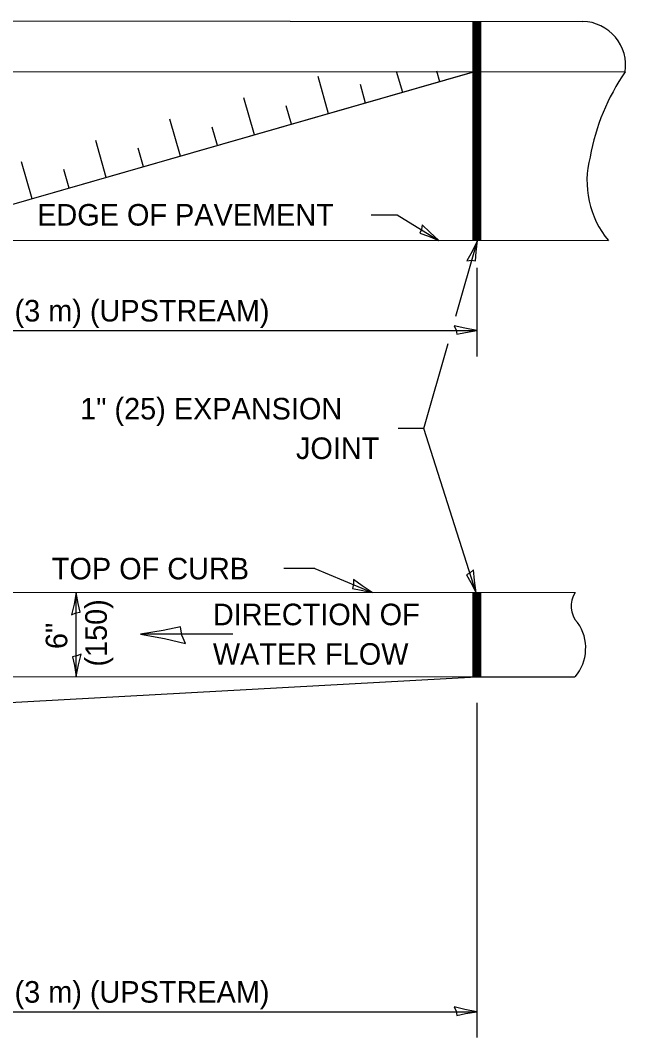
# Model space of a CAD drawing. Extents: x 99512 to 100192, y 99869 to 100309.
# Drawn here: x 99698.7 to 99766, y 99964.2 to 100077.4 of the extents above; entities that cross this region are included whole.
import ezdxf

# ---------------------------------------------------------------- set-up
doc = ezdxf.new("R2010")
doc.units = 0
for name, color, linetype in [('Design_PR_Back of Gutter or Curb line', 7, 'Continuous'), ('Design_PR_Roadway Dimensions', 7, 'Continuous'), ('Design_PR_Roadway Notes', 7, 'Continuous'), ('Level 43', 7, 'Continuous'), ('Level 46', 7, 'Continuous'), ('Level 53', 7, 'Continuous'), ('Stage_Construction Traffic Control', 7, 'Continuous')]:
    doc.layers.add(name, color=color, linetype=linetype)

msp = doc.modelspace()

# ---------------------------------------------------------------- linework, layer by layer
at = {"layer": 'Design_PR_Back of Gutter or Curb line'}
for p, q in [((99586.75, 100077.39), (99761.27, 100077.28)), ((99582.05, 100071.77), (99765.97, 100071.65)), ((99583.92, 100053.01), (99764.1, 100052.89)), ((99585.66, 100013.84), (99760.41, 100013.73)), ((99749.45, 100004.34), (99685.61, 100000.82)), ((99748.41, 100004.35), (99760.37, 100004.35))]:
    msp.add_line(p, q, dxfattribs=at)
for centre, radius, start, end in [((99761.12, 100072.38), 4.9, 351.466, 88.2281), ((99785.71, 100057.99), 24.01, 145.3081, 169.9192), ((99772.14, 100059.52), 10.42, 165.1701, 219.5055), ((99762.6, 100012.23), 2.66, 145.6045, 223.7643), ((99756.63, 100007.55), 4.95, 319.709, 34.9896)]:
    msp.add_arc(centre, radius, start, end, dxfattribs=at)
at = {"layer": 'Design_PR_Roadway Notes'}
for p, q in [((99737.72, 100055.76), (99740.61, 100055.76)), ((99740.61, 100055.76), (99745.26, 100052.9)), ((99747.13, 100044.47), (99749.54, 100052.9)), ((99743.57, 100031.98), (99746.27, 100041.43)), ((99743.57, 100031.98), (99740.73, 100031.98)), ((99749.38, 100013.72), (99743.57, 100031.99)), ((99731.44, 100016.4), (99728, 100016.4)), ((99731.44, 100016.4), (99737.85, 100013.74)), ((99722.33, 100009.09), (99712.08, 100009.09))]:
    msp.add_line(p, q, dxfattribs=at)
for points in [[(99743.41, 100054.65), (99743.33, 100054.14), (99743.15, 100053.71), (99744.08, 100053.37), (99745.26, 100052.9), (99744.25, 100053.81)], [(99748.35, 100050.64), (99748.87, 100050.7), (99749.33, 100050.65), (99749.41, 100051.64), (99749.54, 100052.9), (99748.94, 100051.68)], [(99749.12, 100016.26), (99748.72, 100015.92), (99748.31, 100015.71), (99748.79, 100014.85), (99749.38, 100013.72), (99749.2, 100015.07)], [(99735.74, 100015.18), (99735.75, 100014.66), (99735.64, 100014.2), (99736.61, 100014.02), (99737.85, 100013.74), (99736.71, 100014.48)], [(99717.08, 100008.05), (99716.67, 100009.01), (99716.51, 100009.93), (99714.58, 100009.53), (99712.08, 100009.09), (99714.74, 100008.61)]]:
    msp.add_lwpolyline(points, close=True, dxfattribs=at)
at = {"layer": 'Level 43'}
for p, q in [((99749.46, 100049.85), (99749.46, 100040)), ((99674.01, 100042.89), (99749.46, 100042.89)), ((99704.93, 100004.38), (99704.93, 100013.76)), ((99749.46, 100001.47), (99749.46, 99964.22)), ((99673, 99967.11), (99749.46, 99967.11))]:
    msp.add_line(p, q, dxfattribs=at)
for points in [[(99746.97, 100043.41), (99747.17, 100042.93), (99747.25, 100042.47), (99748.21, 100042.67), (99749.46, 100042.89), (99748.13, 100043.13)], [(99704.41, 100011.26), (99704.89, 100011.47), (99705.35, 100011.55), (99705.15, 100012.51), (99704.93, 100013.76), (99704.69, 100012.43)], [(99705.46, 100006.88), (99704.98, 100006.68), (99704.51, 100006.6), (99704.72, 100005.63), (99704.93, 100004.38), (99705.18, 100005.71)], [(99746.97, 99967.63), (99747.17, 99967.15), (99747.25, 99966.69), (99748.21, 99966.89), (99749.46, 99967.11), (99748.13, 99967.35)]]:
    msp.add_lwpolyline(points, close=True, dxfattribs=at)
at = {"layer": 'Level 46'}
msp.add_line((99685.53, 100004.39), (99760.37, 100004.35), dxfattribs=at)
at = {"layer": 'Level 53'}
for p, q in [((99749.46, 100071.74), (99684.02, 100052.94)), ((99749.17, 100071.66), (99684.02, 100052.94)), ((99732.99, 100067.01), (99731.81, 100071.13)), ((99741.23, 100069.38), (99740.55, 100071.72)), ((99745.35, 100070.56), (99745.01, 100071.74)), ((99737.11, 100068.19), (99736.52, 100070.26)), ((99724.75, 100064.64), (99723.57, 100068.76)), ((99728.87, 100065.83), (99728.28, 100067.89)), ((99716.51, 100062.28), (99715.33, 100066.39)), ((99720.63, 100063.46), (99720.04, 100065.52)), ((99708.27, 100059.91), (99707.09, 100064.03)), ((99712.39, 100061.1), (99711.8, 100063.16)), ((99700.04, 100057.54), (99698.85, 100061.66)), ((99704.15, 100058.73), (99703.56, 100060.79))]:
    msp.add_line(p, q, dxfattribs=at)
at = {"layer": 'Stage_Construction Traffic Control'}
for p, q in [((99749.04, 100077.29), (99749.04, 100052.9)), ((99749.05, 100077.29), (99749.05, 100052.9)), ((99749.07, 100077.29), (99749.07, 100052.9)), ((99749.09, 100077.29), (99749.09, 100052.9)), ((99749.1, 100077.29), (99749.1, 100052.9)), ((99749.12, 100077.29), (99749.12, 100052.9)), ((99749.14, 100077.29), (99749.14, 100052.9)), ((99749.16, 100077.29), (99749.16, 100052.9)), ((99749.17, 100077.29), (99749.17, 100052.9)), ((99749.19, 100077.29), (99749.19, 100052.9)), ((99749.21, 100077.29), (99749.21, 100052.9)), ((99749.22, 100077.29), (99749.22, 100052.9)), ((99749.24, 100077.29), (99749.24, 100052.9)), ((99749.26, 100077.29), (99749.26, 100052.9)), ((99749.28, 100077.29), (99749.28, 100052.9)), ((99749.29, 100077.29), (99749.29, 100052.9)), ((99749.31, 100077.29), (99749.31, 100052.9)), ((99749.33, 100077.29), (99749.33, 100052.9)), ((99749.34, 100077.29), (99749.34, 100052.9)), ((99749.36, 100077.29), (99749.36, 100052.9)), ((99749.38, 100077.29), (99749.38, 100052.9)), ((99749.4, 100077.29), (99749.4, 100052.9)), ((99749.41, 100077.29), (99749.41, 100052.9)), ((99749.43, 100077.29), (99749.43, 100052.9)), ((99749.45, 100077.29), (99749.45, 100052.9)), ((99749.46, 100077.29), (99749.46, 100052.9)), ((99749.48, 100077.29), (99749.48, 100052.9)), ((99749.5, 100077.29), (99749.5, 100052.9)), ((99749.52, 100077.29), (99749.52, 100052.9)), ((99749.53, 100077.29), (99749.53, 100052.9)), ((99749.55, 100077.29), (99749.55, 100052.9)), ((99749.57, 100077.29), (99749.57, 100052.9)), ((99749.58, 100077.29), (99749.58, 100052.9)), ((99749.6, 100077.29), (99749.6, 100052.9)), ((99749.62, 100077.29), (99749.62, 100052.9)), ((99749.64, 100077.29), (99749.64, 100052.9)), ((99749.65, 100077.29), (99749.65, 100052.9)), ((99749.67, 100077.29), (99749.67, 100052.9)), ((99749.69, 100077.29), (99749.69, 100052.9)), ((99749.7, 100077.29), (99749.7, 100052.9)), ((99749.72, 100077.29), (99749.72, 100052.9)), ((99749.74, 100077.29), (99749.74, 100052.9)), ((99749.76, 100077.29), (99749.76, 100052.9)), ((99749.77, 100077.29), (99749.77, 100052.9)), ((99749.79, 100077.29), (99749.79, 100052.9)), ((99749.81, 100077.29), (99749.81, 100052.9)), ((99749.82, 100077.29), (99749.82, 100052.9)), ((99749.84, 100077.29), (99749.84, 100052.9)), ((99749.86, 100077.29), (99749.86, 100052.9)), ((99749.88, 100077.29), (99749.88, 100052.9)), ((99749.89, 100077.29), (99749.89, 100052.9)), ((99749.05, 100071.66), (99749.05, 100052.9)), ((99749.07, 100071.66), (99749.07, 100052.9)), ((99749.09, 100071.66), (99749.09, 100052.9)), ((99749.1, 100071.66), (99749.1, 100052.9)), ((99749.12, 100071.66), (99749.12, 100052.9)), ((99749.14, 100071.66), (99749.14, 100052.9)), ((99749.16, 100071.66), (99749.16, 100052.9)), ((99749.17, 100071.66), (99749.17, 100052.9)), ((99749.19, 100071.66), (99749.19, 100052.9)), ((99749.21, 100071.66), (99749.21, 100052.9)), ((99749.22, 100071.66), (99749.22, 100052.9)), ((99749.24, 100071.66), (99749.24, 100052.9)), ((99749.26, 100071.66), (99749.26, 100052.9)), ((99749.28, 100071.66), (99749.28, 100052.9)), ((99749.29, 100071.66), (99749.29, 100052.9)), ((99749.31, 100071.66), (99749.31, 100052.9)), ((99749.33, 100071.66), (99749.33, 100052.9)), ((99749.34, 100071.66), (99749.34, 100052.9)), ((99749.36, 100071.66), (99749.36, 100052.9)), ((99749.38, 100071.66), (99749.38, 100052.9)), ((99749.4, 100071.66), (99749.4, 100052.9)), ((99749.41, 100071.66), (99749.41, 100052.9)), ((99749.43, 100071.66), (99749.43, 100052.9)), ((99749.45, 100071.66), (99749.45, 100052.9)), ((99749.46, 100071.66), (99749.46, 100052.9)), ((99749.48, 100071.66), (99749.48, 100052.9)), ((99749.5, 100071.66), (99749.5, 100052.9)), ((99749.52, 100071.66), (99749.52, 100052.9)), ((99749.53, 100071.66), (99749.53, 100052.9)), ((99749.55, 100071.66), (99749.55, 100052.9)), ((99749.57, 100071.66), (99749.57, 100052.9)), ((99749.58, 100071.66), (99749.58, 100052.9)), ((99749.6, 100071.66), (99749.6, 100052.9)), ((99749.62, 100071.66), (99749.62, 100052.9)), ((99749.64, 100071.66), (99749.64, 100052.9)), ((99749.65, 100071.66), (99749.65, 100052.9)), ((99749.67, 100071.66), (99749.67, 100052.9)), ((99749.69, 100071.66), (99749.69, 100052.9)), ((99749.7, 100071.66), (99749.7, 100052.9)), ((99749.72, 100071.66), (99749.72, 100052.9)), ((99749.74, 100071.66), (99749.74, 100052.9)), ((99749.76, 100071.66), (99749.76, 100052.9)), ((99749.77, 100071.66), (99749.77, 100052.9)), ((99749.79, 100071.66), (99749.79, 100052.9)), ((99749.81, 100071.66), (99749.81, 100052.9)), ((99749.82, 100071.66), (99749.82, 100052.9)), ((99749.84, 100071.66), (99749.84, 100052.9)), ((99749.86, 100071.66), (99749.86, 100052.9)), ((99749.88, 100071.66), (99749.88, 100052.9)), ((99749.04, 100013.73), (99749.04, 100004.35)), ((99749.05, 100013.73), (99749.05, 100004.35)), ((99749.07, 100013.73), (99749.07, 100004.35)), ((99749.09, 100013.73), (99749.09, 100004.35)), ((99749.1, 100013.73), (99749.1, 100004.35)), ((99749.12, 100013.73), (99749.12, 100004.35)), ((99749.14, 100013.73), (99749.14, 100004.35)), ((99749.16, 100013.73), (99749.16, 100004.35)), ((99749.17, 100013.73), (99749.17, 100004.35)), ((99749.19, 100013.73), (99749.19, 100004.35)), ((99749.21, 100013.73), (99749.21, 100004.35)), ((99749.22, 100013.73), (99749.22, 100004.35)), ((99749.24, 100013.73), (99749.24, 100004.35)), ((99749.26, 100013.73), (99749.26, 100004.35)), ((99749.28, 100013.73), (99749.28, 100004.35)), ((99749.29, 100013.73), (99749.29, 100004.35)), ((99749.31, 100013.73), (99749.31, 100004.35)), ((99749.33, 100013.73), (99749.33, 100004.35)), ((99749.34, 100013.73), (99749.34, 100004.35)), ((99749.36, 100013.73), (99749.36, 100004.35)), ((99749.38, 100013.73), (99749.38, 100004.35)), ((99749.4, 100013.73), (99749.4, 100004.35)), ((99749.41, 100013.73), (99749.41, 100004.35)), ((99749.43, 100013.73), (99749.43, 100004.35)), ((99749.45, 100013.73), (99749.45, 100004.35)), ((99749.46, 100013.73), (99749.46, 100004.35)), ((99749.48, 100013.73), (99749.48, 100004.35)), ((99749.5, 100013.73), (99749.5, 100004.35)), ((99749.52, 100013.73), (99749.52, 100004.35)), ((99749.53, 100013.73), (99749.53, 100004.35)), ((99749.55, 100013.73), (99749.55, 100004.35)), ((99749.57, 100013.73), (99749.57, 100004.35)), ((99749.58, 100013.73), (99749.58, 100004.35)), ((99749.6, 100013.73), (99749.6, 100004.35)), ((99749.62, 100013.73), (99749.62, 100004.35)), ((99749.64, 100013.73), (99749.64, 100004.35)), ((99749.65, 100013.73), (99749.65, 100004.35)), ((99749.67, 100013.73), (99749.67, 100004.35)), ((99749.69, 100013.73), (99749.69, 100004.35)), ((99749.7, 100013.73), (99749.7, 100004.35)), ((99749.72, 100013.73), (99749.72, 100004.35)), ((99749.74, 100013.73), (99749.74, 100004.35)), ((99749.76, 100013.73), (99749.76, 100004.35)), ((99749.77, 100013.73), (99749.77, 100004.35)), ((99749.79, 100013.73), (99749.79, 100004.35)), ((99749.81, 100013.73), (99749.81, 100004.35)), ((99749.82, 100013.73), (99749.82, 100004.35)), ((99749.84, 100013.73), (99749.84, 100004.35)), ((99749.86, 100013.73), (99749.86, 100004.35)), ((99749.88, 100013.73), (99749.88, 100004.35)), ((99749.89, 100013.73), (99749.89, 100004.35))]:
    msp.add_line(p, q, dxfattribs=at)

# ---------------------------------------------------------------- texts
at = {"layer": 'Design_PR_Roadway Dimensions'}
for p in [(99689, 100043.89), (99689, 99968.11)]:
    msp.add_text('10\'-0" (3 m) (UPSTREAM)', height=2.4, dxfattribs=at).set_placement(p)
for s, p in [('(150)', (99708.33, 100005.5)), ('6"', (99703.93, 100007.45))]:
    msp.add_text(s, height=2.4, rotation=90, dxfattribs=at).set_placement(p)
at = {"layer": 'Design_PR_Roadway Notes'}
for s, p in [('EDGE OF PAVEMENT', (99700.58, 100054.56)), ('1" (25) EXPANSION', (99705.36, 100032.99)), ('JOINT', (99729.36, 100028.59)), ('TOP OF CURB', (99702.21, 100015.2)), ('DIRECTION OF', (99720.12, 100010.1)), ('WATER FLOW', (99720.12, 100005.7))]:
    msp.add_text(s, height=2.4, dxfattribs=at).set_placement(p)

doc.saveas('drawing.dxf')
